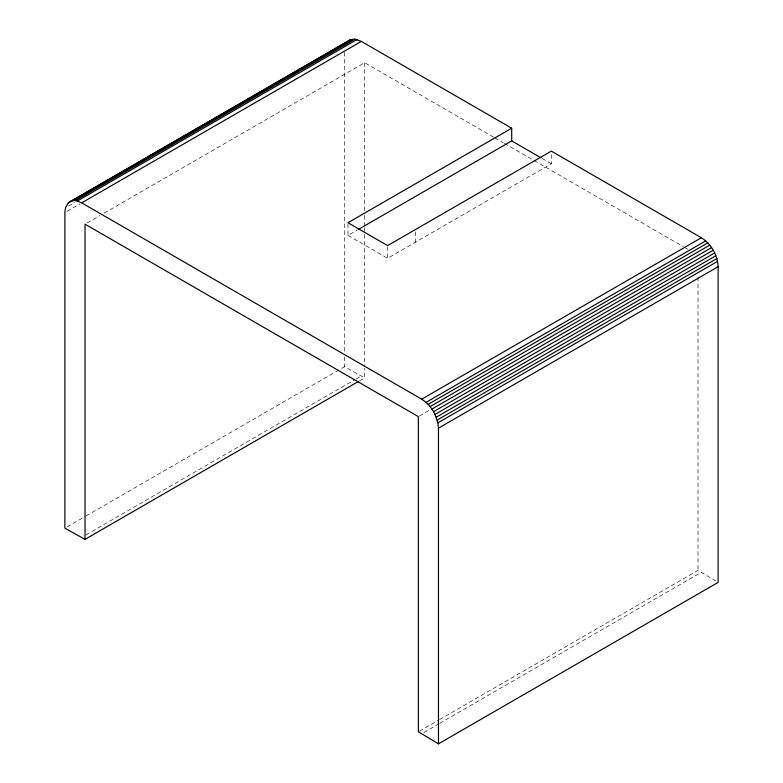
<?xml version="1.0" encoding="UTF-8"?>
<svg xmlns="http://www.w3.org/2000/svg" width="783" height="783" viewBox="0 0 783 783"><rect width="100%" height="100%" fill="white"/><g stroke="black" fill="none" stroke-linecap="round" stroke-linejoin="round"><path stroke-width="0.59" stroke-dasharray="3.92 2.94" d="M68.64 206.027L74.992 202.357M67.005 211.322L79.719 203.981M87.138 222.949L99.852 215.609M104.09 213.162L364.672 62.709L493.779 137.25M347.975 223.889L347.975 235.409L357.488 229.918M347.975 235.409L387.614 258.292L551.33 163.774L551.33 151.099M67.005 526.949L85.014 516.555M86.071 515.938L344.54 366.708L364.672 377.876L364.672 368.108M85.905 534.955L354.963 379.608M356.02 379.001L361.325 375.948M359.377 380.939L364.672 377.876M419.434 416.018L430.024 409.901M419.434 731.185L438.5 720.174M439.557 719.567L698.025 570.337L716.024 581.123M423.848 732.506L438.676 723.952M439.733 723.335L701.382 572.275M541.944 158.352L551.33 163.774M494.846 137.857L503.312 142.751M504.369 143.358L532.939 159.859M533.996 160.466L683.207 246.616M684.273 247.222L688.502 249.669M698.025 277.153L698.025 570.337M415.577 231.778L415.577 242.153M387.614 246.772L387.614 258.292M364.672 62.709L364.672 214.19M364.672 215.413L364.672 226.404M364.672 227.628L364.672 366.884M344.54 52.304L344.54 352.037M344.54 356.921L344.54 366.708"/><path stroke-width="1.17" d="M358.545 229.311L511.7 140.891L511.7 128.216L361.325 41.401L354.905 39.17L349.453 40.227L68.356 202.748L65.459 207.857L64.881 212.545L64.881 528.173L85.024 539.34L358.32 381.546M346.791 42.693L349.453 40.227M68.356 202.748L351.107 39.502M69.804 201.681L73.279 200.605L352.927 39.15M73.279 200.605L75.246 200.624L354.905 39.17M75.246 200.624L77.321 201.006L356.979 39.551M77.321 201.006L81.667 202.856L361.325 41.401M511.7 128.216L347.975 222.734L387.614 245.617L551.33 151.099L701.382 237.729C711.16 243.934 717.629 255.141 718.119 266.709L718.119 582.395L438.46 743.85L418.367 731.792L418.367 416.625L85.024 224.173L85.024 539.34M81.667 202.856L421.724 399.183L701.382 237.729M421.724 399.183L426.06 402.345L705.708 240.89M426.06 402.345L428.125 404.351L707.783 242.896M428.125 404.351L430.092 406.602L709.75 245.148M430.092 406.602L431.913 409.059L711.571 247.604M431.913 409.059L433.557 411.682L713.215 250.217M438.46 743.85L438.46 428.164L437.893 422.84L435.005 414.413L714.654 252.958M436.219 417.212L715.868 255.757M437.188 420.04L716.837 258.586M437.893 422.84L717.541 261.385M438.46 428.164L718.119 266.709M511.7 140.891L540.906 157.755M433.557 411.682L435.005 414.413"/></g></svg>
